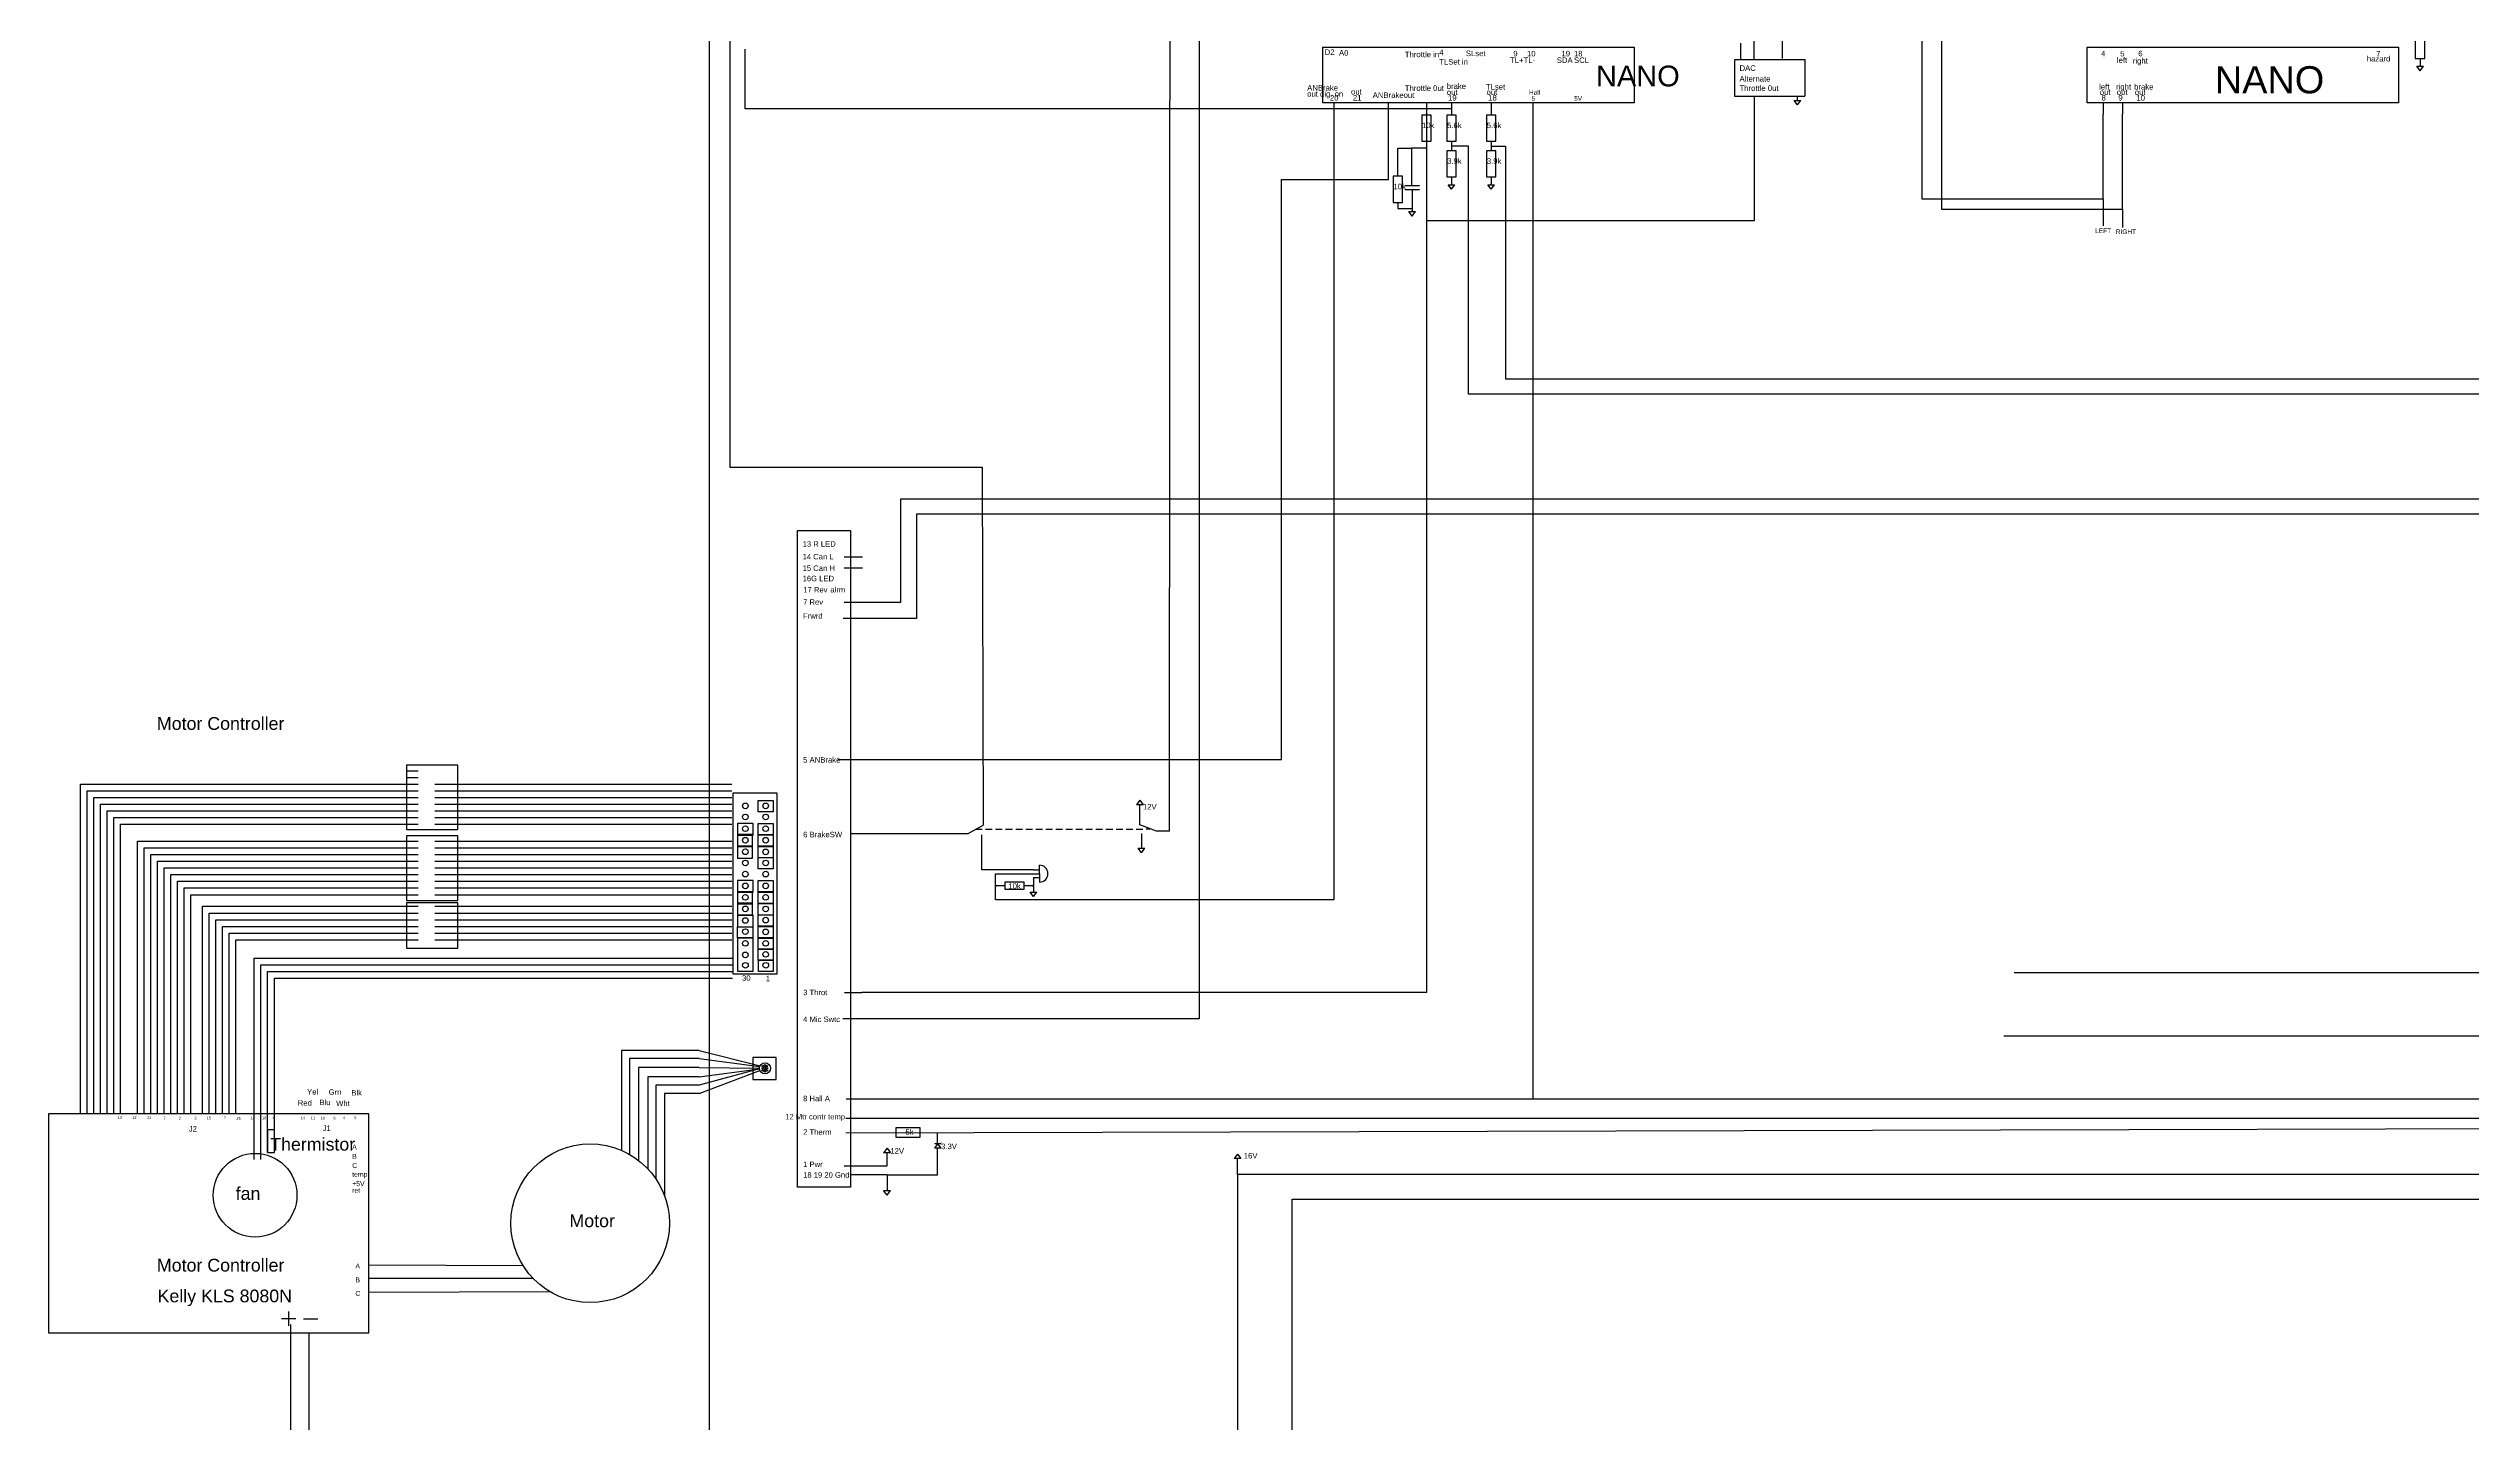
# Model space of a CAD drawing. Header units: inches. Extents: x -6006 to 28106, y 59 to 4778.
# Drawn here: x 12768 to 14580, y 1754 to 2782 of the extents above; entities that cross this region are included whole.
import ezdxf

# ---------------------------------------------------------------- set-up
doc = ezdxf.new("R2010")
doc.units = ezdxf.units.IN
doc.header["$MEASUREMENT"] = 0
doc.linetypes.add('DASHED', pattern=[0.75, 0.5, -0.25])
doc.linetypes.add('DASHED2', pattern=[0.375, 0.25, -0.125])
doc.styles.get("Standard").update_dxf_attribs({"font": 'arial.ttf'})

msp = doc.modelspace()

# ---------------------------------------------------------------- linework, layer by layer
at = {"linetype": 'DASHED2'}
for p, q in [((14042.9, 2818.2), (14042.9, 2773.6)), ((14064.2, 2818.2), (14064.2, 2774)), ((13798.2, 2706.9), (13787.1, 2706.9)), ((13787.1, 2706.9), (13787.1, 2679.1)), ((13782, 2679.1), (13793.4, 2679.1)), ((13782, 2676.2), (13793.4, 2676.2))]:
    msp.add_line(p, q, dxfattribs=at)
at = {"color": 1}
for p, q in [((14033.3, 2773.4), (14033.3, 2785.4)), ((13584, 2201.2), (13584, 2216.2)), ((13254.5, 2032.6), (13300.1, 2021.1)), ((13254.5, 2026.5), (13299.8, 2020.5)), ((13254.5, 2019.8), (13299.6, 2019.2)), ((13254.5, 2012.8), (13299.6, 2018.7)), ((13299.6, 2018.7), (13254.5, 2006.7)), ((13254.5, 2000.3), (13299.9, 2017.7)), ((13657, 1939.8), (13657, 1951.8))]:
    msp.add_line(p, q, dxfattribs=at)
at = {"color": 3}
for p, q in [((14541.1, 2774), (14541.1, 2768.2)), ((13585.3, 2194.8), (13585.3, 2183.7)), ((13504.4, 2155.7), (13497.5, 2155.7)), ((13504.4, 2161.9), (13509, 2161.9)), ((13504.4, 2161.9), (13504.4, 2150.9)), ((13395, 1939.7), (13367.7, 1939.7)), ((13395, 1939.7), (13395, 1927.8))]:
    msp.add_line(p, q, dxfattribs=at)
at = {"color": 3, "ltscale": 5}
for p, q in [((14541.1, 2764.9), (14538.6, 2768.2)), ((14538.6, 2768.2), (14543.5, 2768.2)), ((14541.1, 2764.9), (14543.5, 2768.2)), ((14075.7, 2739.3), (14073.2, 2742.6)), ((14073.2, 2742.6), (14078.2, 2742.6)), ((14075.7, 2739.3), (14073.2, 2742.6)), ((14073.2, 2742.6), (14078.2, 2742.6)), ((14075.7, 2739.3), (14078.2, 2742.6)), ((14075.7, 2739.3), (14078.2, 2742.6)), ((13585.3, 2180.4), (13582.8, 2183.7)), ((13582.8, 2183.7), (13587.8, 2183.7)), ((13585.3, 2180.4), (13587.8, 2183.7)), ((13504.4, 2147.6), (13502, 2150.9)), ((13502, 2150.9), (13506.9, 2150.9)), ((13504.4, 2147.6), (13506.9, 2150.9)), ((13395, 1924.5), (13392.5, 1927.8)), ((13392.5, 1927.8), (13397.5, 1927.8)), ((13395, 1924.5), (13397.5, 1927.8))]:
    msp.add_line(p, q, dxfattribs=at)
for p, q in [((13798.2, 2740.9), (13798.2, 2075.8)), ((13817, 2740.9), (13817, 2731.8)), ((13846.6, 2740.9), (13846.6, 2731.8)), ((14304.2, 2740.9), (14304.2, 2732.3)), ((14318.5, 2740.9), (14318.5, 2732.3)), ((13817, 2712.2), (13817, 2705)), ((13846.6, 2712.2), (13846.6, 2705)), ((13817, 2685.5), (13817, 2679.7)), ((13846.6, 2685.5), (13846.6, 2679.7)), ((13776.9, 2666.5), (13776.9, 2661.8)), ((13787.7, 2676.2), (13787.7, 2659.7)), ((14304.2, 2669.2), (14304.2, 2648.9)), ((13776.9, 2661.8), (13787.7, 2661.8)), ((14318.5, 2661.4), (14318.5, 2647.7)), ((13405.3, 2445), (13405.3, 2445)), ((13376.7, 2401.2), (13363, 2401.2)), ((13363, 2393.2), (13376.7, 2393.2)), ((12792, 2231.6), (13044.6, 2231.6)), ((12792, 1985.1), (12792, 2231.6)), ((13036, 2241.6), (13044.6, 2241.6)), ((13036, 2236.6), (13044.6, 2236.6)), ((13057, 2231.6), (13278.9, 2231.6)), ((12797, 2226.6), (13044.6, 2226.6)), ((12797, 1985.1), (12797, 2226.6)), ((12802, 2221.6), (13044.6, 2221.6)), ((12802, 1985.1), (12802, 2221.6)), ((12807, 2216.6), (13044.6, 2216.6)), ((12807, 1985.1), (12807, 2216.6)), ((12812, 2211.6), (13044.6, 2211.6)), ((12812, 1985.1), (12812, 2211.6)), ((13057, 2226.6), (13278.9, 2226.6)), ((13057, 2221.6), (13278.9, 2221.6)), ((13057, 2216.6), (13278.9, 2216.6)), ((13057, 2211.6), (13278.9, 2211.6)), ((12817, 2206.6), (13044.6, 2206.6)), ((12817, 1985.1), (12817, 2206.6)), ((12822, 2201.6), (13044.6, 2201.6)), ((12822, 1985.1), (12822, 2201.6)), ((13057, 2206.6), (13278.9, 2206.6)), ((13057, 2201.6), (13278.9, 2201.6)), ((13367.7, 2194.8), (13455.6, 2194.8)), ((13455.6, 2194.8), (13466.9, 2201)), ((13466, 2167.5), (13466, 2193.8)), ((12834.6, 2189), (13044.6, 2189)), ((12834.6, 1985.1), (12834.6, 2189)), ((12839.6, 2184), (13044.6, 2184)), ((12839.6, 1985.1), (12839.6, 2184)), ((12844.6, 2179), (13044.6, 2179)), ((12844.6, 1985.1), (12844.6, 2179)), ((12849.6, 2174), (13044.6, 2174)), ((12849.6, 1985.1), (12849.6, 2174)), ((13057, 2189), (13278.9, 2189)), ((13057, 2184), (13278.9, 2184)), ((13057, 2179), (13278.9, 2179)), ((13057, 2174), (13278.9, 2174)), ((12854.6, 2169), (13044.6, 2169)), ((12854.6, 1985.1), (12854.6, 2169)), ((12859.6, 2164), (13044.6, 2164)), ((12859.6, 1985.1), (12859.6, 2164)), ((12864.6, 2159), (13044.6, 2159)), ((12864.6, 1985.1), (12864.6, 2159)), ((13057, 2169), (13278.9, 2169)), ((13057, 2164), (13278.9, 2164)), ((13057, 2159), (13278.9, 2159)), ((13504.4, 2167.5), (13466, 2167.5)), ((13483.2, 2155.7), (13475.6, 2155.7)), ((13504.4, 2167.5), (13509, 2167.5)), ((13504.4, 2164.7), (13509, 2164.7)), ((13509, 2164.7), (13509, 2171.1)), ((13509, 2164.7), (13509, 2158.4)), ((12869.6, 2154), (13044.6, 2154)), ((12869.6, 1985.1), (12869.6, 2154)), ((12874.6, 2149), (13044.6, 2149)), ((12874.6, 1985.1), (12874.6, 2149)), ((12883.3, 2140.3), (13044.6, 2140.3)), ((12883.3, 1985.1), (12883.3, 2140.3)), ((13057, 2154), (13278.9, 2154)), ((13057, 2149), (13278.9, 2149)), ((13057, 2140.3), (13278.9, 2140.3)), ((12888.3, 2135.3), (13044.6, 2135.3)), ((12888.3, 1985.1), (12888.3, 2135.3)), ((12893.3, 2130.3), (13044.6, 2130.3)), ((12893.3, 1985.1), (12893.3, 2130.3)), ((12898.3, 2125.3), (13044.6, 2125.3)), ((12898.3, 1985.1), (12898.3, 2125.3)), ((12903.3, 2120.3), (13044.6, 2120.3)), ((12903.3, 1985.1), (12903.3, 2120.3)), ((13057, 2135.3), (13278.9, 2135.3)), ((13057, 2130.3), (13278.9, 2130.3)), ((13057, 2125.3), (13278.9, 2125.3)), ((13057, 2120.3), (13278.9, 2120.3)), ((12908.3, 2115.3), (13044.6, 2115.3)), ((12908.3, 1985.1), (12908.3, 2115.3)), ((12922, 2101.6), (13279.5, 2101.6)), ((12922, 1951), (12922, 2101.6)), ((13057, 2115.3), (13278.9, 2115.3)), ((12927, 2096.6), (13279.5, 2096.6)), ((12927, 1951), (12927, 2096.6)), ((12932, 2091.6), (13279.5, 2091.6)), ((12932, 1956.4), (12932, 2091.6)), ((12937, 2086.6), (13279.5, 2086.6)), ((12937, 1956.4), (12937, 2086.6)), ((13363.2, 2075.8), (13376.2, 2075.8)), ((13798.2, 2075.8), (13376.2, 2075.8)), ((13430.9, 1963), (13430.5, 1962.7)), ((13430.9, 1963), (13435.2, 1963)), ((13432.8, 1962.8), (13432.8, 1971.3)), ((13435.6, 1963.4), (13435.2, 1963))]:
    msp.add_line(p, q)
at = {"ltscale": 5}
for p, q in [((13817, 2676.4), (13814.5, 2679.7)), ((13814.5, 2679.7), (13819.4, 2679.7)), ((13817, 2676.4), (13819.4, 2679.7)), ((13846.6, 2676.4), (13844.2, 2679.7)), ((13844.2, 2679.7), (13849.1, 2679.7)), ((13846.6, 2676.4), (13849.1, 2679.7)), ((13787.7, 2656.3), (13785.2, 2659.7)), ((13785.2, 2659.7), (13790.1, 2659.7)), ((13787.7, 2656.3), (13790.1, 2659.7)), ((13007.6, 1959), (13007.6, 1959)), ((13432.8, 1962.8), (13430.4, 1959.4)), ((13435.3, 1959.4), (13430.4, 1959.4)), ((13432.8, 1962.8), (13435.3, 1959.4)), ((13007.6, 1872.3), (13122.8, 1871.8)), ((13130.5, 1862), (13007.6, 1862)), ((13007.6, 1851.8), (13142.7, 1852.4)), ((12942.3, 1832.1), (12953.1, 1832.1)), ((12947.7, 1837.5), (12947.7, 1826.7)), ((12958.7, 1832), (12969.5, 1832)), ((12962.7, 1821.6), (12962.7, 1797.8))]:
    msp.add_line(p, q, dxfattribs=at)
at = {"color": 1, "ltscale": 5}
for p, q in [((13584, 2219.6), (13581.5, 2216.2)), ((13586.5, 2216.2), (13581.5, 2216.2)), ((13584, 2219.6), (13586.5, 2216.2)), ((13196.4, 2032.6), (13196.4, 1957.9)), ((13254.5, 2032.6), (13196.4, 2032.6)), ((13202.5, 2026.5), (13202.5, 1954.9)), ((13254.5, 2026.5), (13202.5, 2026.5)), ((13209.2, 2019.8), (13209.3, 1950.4)), ((13254.5, 2019.8), (13209.2, 2019.8)), ((13216.2, 2012.8), (13216.2, 1944.1)), ((13254.5, 2012.8), (13216.2, 2012.8)), ((13222.3, 2006.7), (13222.3, 1936.5)), ((13254.5, 2006.7), (13222.3, 2006.7)), ((13228.7, 2000.3), (13228.7, 1923.9)), ((13254.5, 2000.3), (13228.7, 2000.3)), ((13395, 1959.4), (13392.5, 1956)), ((13395, 1959.4), (13397.5, 1956)), ((13397.5, 1956), (13392.5, 1956)), ((13657, 1955.1), (13654.6, 1951.8)), ((13659.5, 1951.8), (13654.6, 1951.8)), ((13657, 1955.1), (13659.5, 1951.8)), ((12949, 1821.6), (12949, 1804.5))]:
    msp.add_line(p, q, dxfattribs=at)
at = {"color": 0}
for p, q in [((13697.8, 1708.4), (13697.8, 1921.3)), ((13697.8, 1921.3), (14885.9, 1921.3))]:
    msp.add_line(p, q, dxfattribs=at)
for points in [[(13622.2, 4016.6), (13628.4, 4016.6), (13628.4, 2056.1), (13362.1, 2056.1)], [(13606.3, 2196.6), (13607.3, 4016.6), (13614.3, 4016.6)], [(13363, 2367.6), (13405.3, 2367.6), (13405.3, 2445), (14934.9, 2445), (14934.9, 3889.2), (14938.4, 3889.2)], [(13873.2, 3006.3), (13873.2, 2943.7), (14168.7, 2943.7), (14168.7, 2669.2), (14304.2, 2669.2), (14304.2, 2732.3)], [(13903.6, 3005.9), (13903.6, 2952.8), (14183.4, 2952.8), (14183.4, 2661.4), (14318.5, 2661.4), (14318.5, 2732.3)], [(13304.1, 2929.8), (13277.5, 2929.8), (13277.5, 2719.2), (13277.5, 2468.6), (13466.1, 2468.6), (13466.9, 2201)], [(13817, 2736.3), (13288.9, 2736.3), (13288.9, 2781)], [(13358.5, 2250.1), (13358.5, 2250.1), (13689.8, 2250.1), (13689.8, 2683.6), (13769.8, 2683.6), (13769.8, 2740.9)], [(13729, 2740.9), (13729, 2145.1), (13476.1, 2145.1), (13476.1, 2164.7), (13504.4, 2164.7)], [(13878.1, 1996.4), (13878.1, 2740.9)], [(13776.9, 2686.1), (13776.9, 2707), (13787.1, 2706.9)], [(15335, 1935.3), (15335, 2523.2), (13829.8, 2523.2), (13829.8, 2708.6), (13817, 2708.6)], [(13846.6, 2708.6), (13857.3, 2708.6), (13857.3, 2534.6), (15377.2, 2534.6), (15376.6, 1935.5)], [(14942.3, 2433.4), (13417.1, 2433.4), (13417.1, 2355.5), (13362.3, 2355.5)], [(13606.3, 2196.6), (13596.5, 2196.6), (13584, 2201.2)], [(13476.1, 2156.4), (13476.1, 2154.9)], [(13364.4, 1996.4), (14837.8, 1996.4), (14837.8, 2141.7), (15464.6, 2141.7), (15464.6, 2105.8)], [(14237.5, 2090.8), (15189.7, 2090.8), (15189.2, 2001.4), (15200.3, 2001.4), (15200.1, 1935.5)], [(14229.8, 2043.4), (15150, 2043.4), (15149.6, 2000.7), (15162, 2000.7), (15161.8, 1935.7)], [(13364.3, 1971.1), (14994.9, 1975.2), (14994.9, 1936.4)]]:
    msp.add_lwpolyline(points)
at = {"color": 1}
for points in [[(14878.2, 3898.9), (14874.4, 3898.9), (14874.4, 1939.8), (13657, 1939.8), (13657, 1708.4)], [(12949, 1827.7), (12949, 59.4), (17620.3, 59.4), (17620.3, 3459), (17252, 3459), (17252, 3088.8), (17381, 3088.8), (17381, 3060), (17403.5, 3060)], [(13363, 1946.4), (13395, 1946.4), (13395, 1956)]]:
    msp.add_lwpolyline(points, dxfattribs=at)
at = {"color": 3}
for points in [[(12962.7, 1821.1), (12962.7, 69.5), (17602.4, 69.5), (17602.4, 3434.7), (17263.7, 3434.7), (17263.7, 2910.3), (17357.6, 2910.3), (17357.6, 2950), (17387.6, 2950)], [(14075.7, 2742.6), (14075.7, 2745.6)], [(14075.7, 2742.6), (14075.7, 2745.6)], [(13504.4, 2154.9), (13504.4, 2156.4)], [(13395, 1939.7), (13432.8, 1939.7), (13432.8, 1959.4)]]:
    msp.add_lwpolyline(points, dxfattribs=at)
at = {"color": 4}
msp.add_lwpolyline([(13262.4, 3065.9), (16400.5, 3065.9), (16400.5, 1571.9), (13262.4, 1571.9)], close=True, dxfattribs=at)
for points in [[(14537.5, 2774), (14544.6, 2774), (14544.6, 2793.6), (14537.5, 2793.6)], [(13720.9, 2782.4), (13953.5, 2782.4), (13953.5, 2740.9), (13720.9, 2740.9)], [(14292.1, 2782.4), (14524.8, 2782.4), (14524.8, 2740.9), (14292.1, 2740.9)], [(13794.7, 2712.2), (13801.7, 2712.2), (13801.7, 2731.8), (13794.7, 2731.8)], [(13813.4, 2712.2), (13820.5, 2712.2), (13820.5, 2731.8), (13813.4, 2731.8)], [(13843.1, 2712.2), (13850.2, 2712.2), (13850.2, 2731.8), (13843.1, 2731.8)], [(13813.4, 2685.5), (13820.5, 2685.5), (13820.5, 2705), (13813.4, 2705)], [(13843.1, 2685.5), (13850.2, 2685.5), (13850.2, 2705), (13843.1, 2705)], [(13773.4, 2666.5), (13780.4, 2666.5), (13780.4, 2686.1), (13773.4, 2686.1)], [(13309.8, 2210.9), (13298.8, 2210.9), (13298.8, 2219.4), (13309.8, 2219.4)], [(13283.2, 2193.5), (13294.9, 2193.5), (13294.9, 2202.2), (13283.2, 2202.2)], [(13283.2, 2184.9), (13294.4, 2184.9), (13294.4, 2193.9), (13283.2, 2193.9)], [(13309.8, 2193.8), (13298.8, 2193.8), (13298.8, 2202.3), (13309.8, 2202.3)], [(13309.8, 2185.2), (13298.8, 2185.2), (13298.8, 2193.7), (13309.8, 2193.7)], [(13283.2, 2176.3), (13294.4, 2176.3), (13294.4, 2185.3), (13283.2, 2185.3)], [(13309.8, 2176.5), (13298.8, 2176.5), (13298.8, 2185), (13309.8, 2185)], [(13309.8, 2168.2), (13298.8, 2168.2), (13298.8, 2176.7), (13309.8, 2176.7)], [(13283.2, 2150.8), (13294.9, 2150.8), (13294.9, 2159.5), (13283.2, 2159.5)], [(13309.8, 2151.1), (13298.8, 2151.1), (13298.8, 2159.6), (13309.8, 2159.6)], [(13483.2, 2153), (13497.5, 2153), (13497.5, 2158.3), (13483.2, 2158.3)], [(13283.2, 2142.2), (13294.4, 2142.2), (13294.4, 2151.2), (13283.2, 2151.2)], [(13283.2, 2133.6), (13294.4, 2133.6), (13294.4, 2142.6), (13283.2, 2142.6)], [(13309.8, 2142.5), (13298.8, 2142.5), (13298.8, 2151), (13309.8, 2151)], [(13309.8, 2133.8), (13298.8, 2133.8), (13298.8, 2142.3), (13309.8, 2142.3)], [(13283.2, 2124.9), (13294.9, 2124.9), (13294.9, 2133.6), (13283.2, 2133.6)], [(13283.2, 2124.9), (13294.6, 2124.9), (13294.6, 2116.8), (13283.2, 2116.8)], [(13309.8, 2125.5), (13298.8, 2125.5), (13298.8, 2134), (13309.8, 2134)], [(13309.8, 2116.7), (13298.8, 2116.7), (13298.8, 2125.2), (13309.8, 2125.2)], [(13283.4, 2116.8), (13294.6, 2116.8), (13294.6, 2091.6), (13283.4, 2091.6)], [(13309.8, 2108.1), (13298.8, 2108.1), (13298.8, 2116.6), (13309.8, 2116.6)], [(13309.8, 2099.9), (13298.8, 2099.9), (13298.8, 2108.4), (13309.8, 2108.4)], [(13309.9, 2091.7), (13298.9, 2091.7), (13298.9, 2100.2), (13309.9, 2100.2)], [(13401.7, 1974.7), (13401.7, 1967.7), (13419.7, 1967.7), (13419.7, 1974.7)]]:
    msp.add_lwpolyline(points, close=True)
at = {"linetype": 'DASHED2'}
msp.add_lwpolyline([(14081.2, 2745.6), (14028.8, 2745.6), (14028.8, 2773.4), (14081.2, 2773.4)], close=True, dxfattribs=at)
msp.add_lwpolyline([(14043.2, 2745.6), (14043.2, 2652.8), (13798.2, 2652.8)], dxfattribs=at)
at = {"color": 6}
for points in [[(13367.7, 1930.3), (13328.2, 1930.3), (13328.2, 2421.3), (13367.7, 2421.3)], [(13035.9, 2197.7), (13074.2, 2197.7), (13074.2, 2245.9), (13035.9, 2245.9)], [(13035.9, 2144.7), (13074.2, 2144.7), (13074.2, 2192.9), (13035.9, 2192.9)], [(13035.9, 2109), (13074.2, 2109), (13074.2, 2142.8), (13035.9, 2142.8)], [(13294.8, 2010.9), (13312.2, 2010.9), (13312.2, 2027.3), (13294.8, 2027.3)]]:
    msp.add_lwpolyline(points, close=True, dxfattribs=at)
at = {"color": 6, "ltscale": 5}
msp.add_lwpolyline([(13279.7, 2224.8), (13279.7, 2089.9), (13312.8, 2089.9), (13312.8, 2224.8)], close=True, dxfattribs=at)
at = {"linetype": 'DASHED', "ltscale": 10}
msp.add_lwpolyline([(13461.2, 2197.9), (13591.5, 2198.1)], dxfattribs=at)
at = {"color": 4, "ltscale": 5}
msp.add_lwpolyline([(12768.1, 1821.6), (13007.6, 1821.6), (13007.6, 1985.1), (12768.1, 1985.1)], close=True, dxfattribs=at)
at = {"ltscale": 20}
msp.add_lwpolyline([(13364.3, 1981.9), (14946.8, 1981.9)], dxfattribs=at)
at = {"color": 1}
msp.add_lwpolyline([(12932, 1956.4), (12937, 1956.4), (12937, 1973.3), (12932, 1973.3)], close=True, dxfattribs=at)
for centre in [(13289.1, 2215.4), (13304.3, 2215.4), (13289.1, 2207.1), (13289.1, 2198.3), (13289.1, 2189.7), (13304.3, 2207.1), (13304.3, 2198.3), (13304.3, 2189.7), (13289.1, 2181.1), (13289.1, 2172.7), (13304.3, 2181), (13304.3, 2172.7), (13289.1, 2164.4), (13289.1, 2155.6), (13304.3, 2164.4), (13304.3, 2155.6), (13289.1, 2147), (13289.1, 2138.4), (13304.3, 2147), (13304.3, 2138.3), (13289.1, 2129.7), (13289.1, 2121.4), (13304.3, 2130), (13304.3, 2121.2), (13289.1, 2112.6), (13289.1, 2104), (13304.3, 2112.6), (13304.3, 2104.4), (13289.2, 2096.2), (13304.4, 2096.2)]:
    msp.add_circle(centre, 2.11)
at = {"color": 6}
for centre, radius in [((13303.8, 2019.2), 4.2), ((13302.1, 2020.8), 0.5), ((13302.1, 2019.2), 0.5), ((13302.1, 2017.7), 0.5), ((13303.7, 2021.5), 0.5), ((13303.7, 2020), 0.5), ((13303.7, 2018.4), 0.5), ((13303.7, 2016.9), 0.5), ((13305.3, 2020.8), 0.5), ((13305.3, 2019.2), 0.5), ((13305.3, 2017.7), 0.5)]:
    msp.add_circle(centre, radius, dxfattribs=at)
at = {"color": 4, "ltscale": 5}
msp.add_circle((13173.1, 1903.4), 59.3, dxfattribs=at)
at = {"color": 4}
msp.add_circle((12922.6, 1924.3), 31.3, dxfattribs=at)
msp.add_arc((13509, 2164.7), 6.34, 270, 90)

# ---------------------------------------------------------------- texts
for s, height, p in [('D2', 4.13, (13722.2, 2776.7)), ('A0', 4.13, (13732.9, 2776.2)), ('Throttle in', 4.13, (13782.1, 2775)), ('4', 4.13, (13807.8, 2776.5)), ('TLSet in', 4.13, (13807.8, 2769.5)), ('SLset ', 4.13, (13827.7, 2775.8)), ('TL+', 4.13, (13860.7, 2770.7)), ('9', 4.13, (13863.2, 2775.6)), ('TL-', 4.13, (13870.9, 2770.7)), ('10', 4.13, (13873.4, 2775.6)), ('SDA', 4.13, (13895.7, 2770.7)), ('19', 4.13, (13899.2, 2775.6)), ('SCL', 4.13, (13908.6, 2770.7)), ('18', 4.13, (13908.5, 2775.6)), ('4', 4.13, (14302.6, 2775.6)), ('left', 4.13, (14314.4, 2770.7)), ('5', 4.13, (14316.9, 2775.6)), ('right', 4.13, (14326.3, 2770.2)), ('6', 4.13, (14330.4, 2775.7)), ('hazard', 4.13, (14501.2, 2771.8)), ('7', 4.13, (14508.2, 2775.5)), ('ANBrake', 4.13, (13709.1, 2750)), ('Throttle 0ut', 4.13, (13782.1, 2749.8)), ('brake', 4.13, (13813.4, 2751.3)), ('TLset', 4.13, (13842.7, 2750.8)), ('NANO', 15.51, (13925, 2753.2)), ('Alternate', 4.13, (14032.3, 2756.8)), ('Throttle 0ut', 4.13, (14032.3, 2749.8)), ('DAC', 4.13, (14032.3, 2764.8)), ('left', 4.13, (14301.1, 2750.8)), ('right', 4.13, (14313.8, 2750.8)), ('brake', 4.13, (14327.3, 2750.8)), ('NANO', 20.28, (14387.6, 2748)), ('out dig. on', 4.13, (13709.1, 2745.5)), ('20', 4.13, (13726.1, 2742.6)), ('out', 4.13, (13741.9, 2747.1)), ('21', 4.13, (13743.3, 2742.6)), ('ANBrakeout', 4.13, (13758.1, 2744.6)), ('out', 4.13, (13813.5, 2746.8)), ('19', 4.13, (13814.4, 2742.6)), ('out', 4.13, (13843.2, 2746.8)), ('18', 4.13, (13844.4, 2742.6)), ('Hall', 3.47, (13874.9, 2746.9)), ('5', 3.47, (13876.8, 2742.4)), ('5V', 3.47, (13908.7, 2742.5)), ('out', 4.13, (14301.6, 2746.8)), ('8', 4.13, (14302.9, 2742.6)), ('out', 4.13, (14314.3, 2746.8)), ('9', 4.13, (14315.5, 2742.6)), ('out', 4.13, (14327.8, 2746.8)), ('10', 4.13, (14329, 2742.6)), ('10k', 4.13, (13794.9, 2722)), ('5.6k', 4.13, (13813.7, 2722)), ('5.6k', 4.13, (13843.4, 2722)), ('3.9k', 4.13, (13813.7, 2695.3)), ('3.9k', 4.13, (13843.4, 2695.3)), ('10k', 4.13, (13773.6, 2676.3)), (' LEFT', 3.47, (14296.9, 2643.5)), ('RIGHT', 3.47, (14313.6, 2642.8)), ('17 Rev', 4.09, (13332.4, 2374.9)), ('alrm', 4.09, (13352.7, 2374.9)), ('7 Rev ', 4.09, (13332.3, 2365.7)), ('Frwrd', 4.09, (13332.3, 2355.3)), ('5 ANBrake', 4.13, (13332.3, 2247.7)), ('6 BrakeSW', 4.13, (13332.3, 2191.9)), ('10k', 4.13, (13485.7, 2153.4)), ('30', 4.13, (13286.6, 2084.6)), ('1', 4.13, (13304.4, 2084.3)), ('3 Throt', 4.09, (13332.3, 2073.9)), ('4 Mic Swtc', 4.09, (13332.3, 2053.8)), ('Red', 4.09, (12954.5, 1991.3)), ('Yel', 4.09, (12961.5, 1999.6)), ('Blu', 4.09, (12970.7, 1991.7)), ('Grn', 4.09, (12977.6, 1999.4)), ('Wht', 4.09, (12983.2, 1991)), ('Blk', 4.09, (12994.5, 1998.9)), ('8 Hall A', 4.09, (13332.3, 1994.6)), ('13', 2.08, (12819.7, 1981.4)), ('12', 2.08, (12830.7, 1981.4)), ('11', 2.08, (12841.7, 1981.4)), ('7', 2.08, (12854.1, 1980.9)), ('2', 2.08, (12865.6, 1980.9)), ('J2', 4.09, (12873.1, 1971.9)), ('3', 2.08, (12877.2, 1980.9)), ('15', 2.08, (12886.4, 1981)), ('2', 2.08, (12899.2, 1981.2)), ('25', 2.08, (12908.7, 1980.8)), ('14', 2.08, (12919.2, 1981)), ('18', 2.08, (12927.7, 1981.1)), ('4', 2.08, (12935.7, 1981.4)), ('14', 2.08, (12956.7, 1981)), ('11', 2.08, (12964.2, 1981.1)), ('10', 2.08, (12971.7, 1980.9)), ('J1', 4.09, (12973.1, 1972.4)), ('6', 2.08, (12981.2, 1980.9)), ('4', 2.08, (12988.2, 1981)), ('5', 2.08, (12996.7, 1981.2)), ('12 Mtr contr temp', 4.086, (13318.9, 1981)), ('2 Therm', 4.09, (13332.3, 1969.5)), ('5k', 4.13, (13408.7, 1969.5)), ('3.3V', 4.13, (13435.4, 1958.8)), ('1 Pwr', 4.09, (13332.3, 1945.4)), ('18 19 20 Gnd', 4.086, (13332.3, 1937.5))]:
    msp.add_text(s, height=height).set_placement(p)
at = {"ltscale": 5}
for s, height, p in [('Motor Controller', 9.519, (12849.2, 2272.2)), ('Thermistor', 9.52, (12933.9, 1957.7)), ('A', 3.67, (12995.2, 1958.5)), ('temp', 3.67, (12995.2, 1938.1)), ('C', 3.67, (12995.2, 1944.8)), ('B', 3.67, (12995.2, 1951.6)), ('fan ', 9.52, (12908.1, 1920.9)), ('+5V', 3.67, (12995.2, 1931.2)), ('ret', 3.67, (12995.2, 1926.2)), ('Motor', 9.52, (13157.6, 1900.5)), ('Motor Controller', 9.519, (12849.2, 1867.3)), ('A', 3.67, (12997.6, 1869.6)), ('Kelly KLS 8080N', 9.519, (12849.7, 1844.3)), ('C', 3.67, (12997.6, 1849.1)), ('B', 3.67, (12997.6, 1859.2))]:
    msp.add_text(s, height=height, dxfattribs=at).set_placement(p)
at = {"color": 1}
for s, p in [('12V', (13586.3, 2212.7)), ('12V', (13397.5, 1955.4)), ('16V', (13661.7, 1951.8))]:
    msp.add_text(s, height=4.13, dxfattribs=at).set_placement(p)
at = {"char_height": 4.09, "attachment_point": 1}
for s, insert, width in [('13 R LED', (13331.9, 2413.2), 33.777), ('14 Can L', (13331.9, 2403.7), 34.077), ('15 Can H', (13331.9, 2395.1), 28.081), ('16G LED', (13331.9, 2387.4), 25.612)]:
    msp.add_mtext(s, dxfattribs=dict(at, insert=insert, width=width))

doc.saveas('drawing.dxf')
